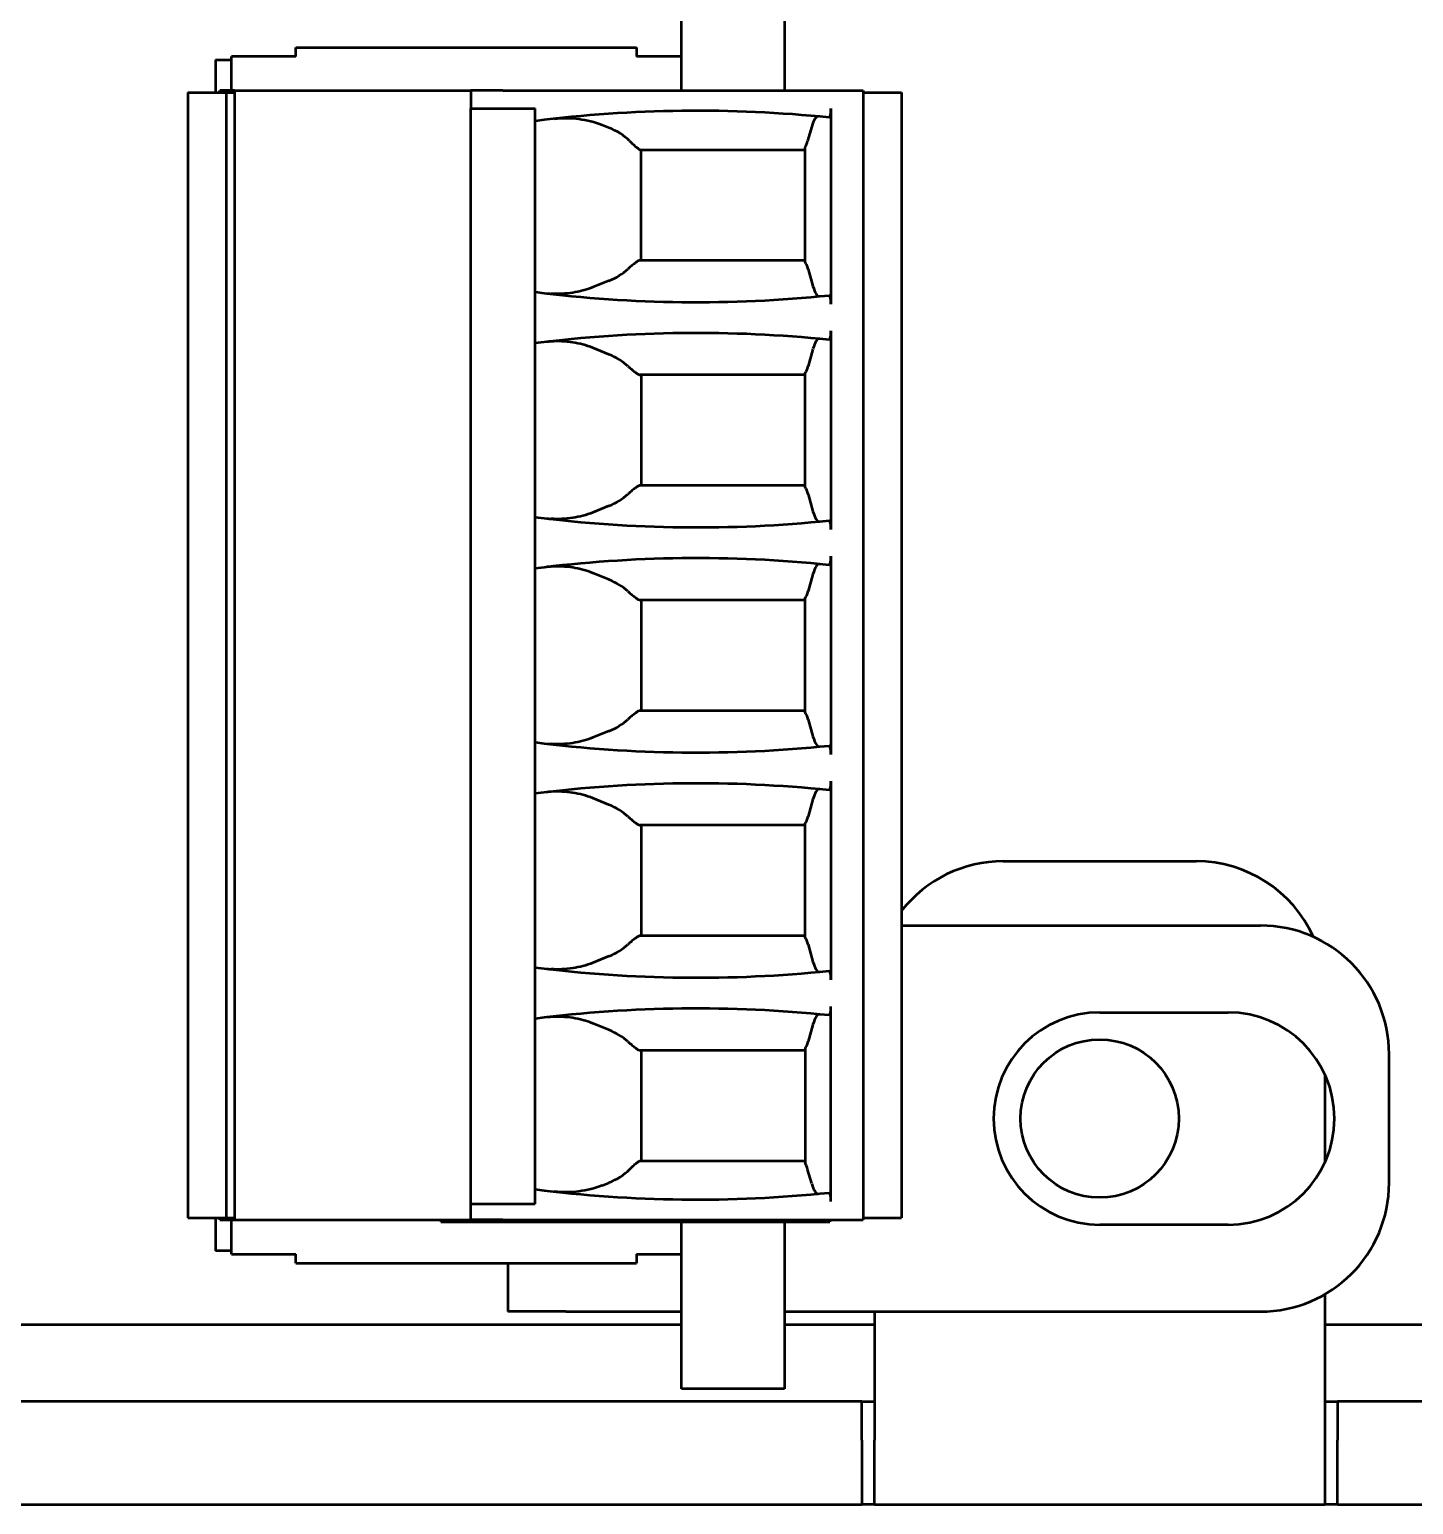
# Model space of a CAD drawing. Header units: millimetres. Extents: x 3100 to 5091, y 868 to 1900.
# Drawn here: x 3442.8 to 3464.32, y 1598.43 to 1621.35 of the extents above; entities that cross this region are included whole.
import ezdxf

# ---------------------------------------------------------------- set-up
doc = ezdxf.new("R2010")
doc.units = ezdxf.units.MM
doc.header["$LTSCALE"] = 1.8
doc.layers.add('외형선(ISO)', color=7, linetype='Continuous', lineweight=50)

msp = doc.modelspace()

# ---------------------------------------------------------------- linework, layer by layer
at = {"layer": '외형선(ISO)'}
for p, q in [((3454.54, 1622.226), (3454.54, 1620.406)), ((3452.94, 1620.937), (3452.94, 1621.716)), ((3446.94, 1621.076), (3452.24, 1621.076)), ((3446.94, 1620.937), (3446.94, 1621.076)), ((3452.24, 1621.076), (3452.24, 1620.937)), ((3445.69, 1620.881), (3445.94, 1620.881)), ((3445.69, 1620.881), (3445.69, 1620.376)), ((3445.94, 1620.406), (3445.94, 1620.935)), ((3446.94, 1620.937), (3446.04, 1620.937)), ((3452.94, 1620.937), (3452.24, 1620.937)), ((3452.94, 1620.406), (3452.94, 1620.937)), ((3445.26, 1620.376), (3445.86, 1620.376)), ((3445.26, 1620.376), (3445.26, 1602.881)), ((3445.986, 1620.406), (3445.76, 1620.406)), ((3445.76, 1620.376), (3445.76, 1620.406)), ((3445.86, 1620.376), (3445.986, 1620.376)), ((3445.86, 1620.376), (3445.86, 1602.881)), ((3445.986, 1620.406), (3445.986, 1620.376)), ((3445.986, 1620.406), (3446.011, 1620.406)), ((3445.986, 1620.376), (3445.986, 1602.881)), ((3446.011, 1620.406), (3446.159, 1620.406)), ((3446.159, 1620.406), (3449.66, 1620.406)), ((3450.16, 1620.406), (3449.66, 1620.406)), ((3449.66, 1620.406), (3449.66, 1620.126)), ((3450.16, 1620.406), (3455.76, 1620.406)), ((3455.76, 1620.406), (3455.76, 1620.376)), ((3455.76, 1620.376), (3456.36, 1620.376)), ((3455.76, 1620.376), (3455.76, 1602.881)), ((3456.36, 1620.376), (3456.36, 1602.881)), ((3449.66, 1620.126), (3450.16, 1620.126)), ((3449.66, 1603.101), (3449.66, 1620.126)), ((3450.16, 1620.126), (3450.36, 1620.126)), ((3450.36, 1620.126), (3450.66, 1620.126)), ((3450.66, 1603.101), (3450.66, 1620.126)), ((3455.26, 1620.124), (3455.26, 1617.084)), ((3451.704, 1619.872), (3451.81, 1619.829)), ((3454.963, 1619.845), (3454.899, 1619.622)), ((3452.3, 1619.486), (3454.86, 1619.486)), ((3452.31, 1617.766), (3452.31, 1619.486)), ((3454.86, 1617.739), (3454.86, 1619.525)), ((3454.86, 1617.766), (3452.294, 1617.766)), ((3454.906, 1617.631), (3454.982, 1617.364)), ((3451.81, 1617.449), (3451.56, 1617.348)), ((3455.26, 1616.669), (3455.26, 1613.584)), ((3451.81, 1616.304), (3451.56, 1616.405)), ((3454.982, 1616.388), (3454.906, 1616.122)), ((3454.86, 1615.986), (3452.294, 1615.986)), ((3452.31, 1615.986), (3452.31, 1614.266)), ((3454.86, 1614.239), (3454.86, 1616.014)), ((3454.86, 1614.266), (3452.294, 1614.266)), ((3451.81, 1613.949), (3451.56, 1613.848)), ((3454.906, 1614.131), (3454.982, 1613.864)), ((3455.26, 1613.169), (3455.26, 1610.084)), ((3451.81, 1612.804), (3451.56, 1612.905)), ((3454.982, 1612.888), (3454.906, 1612.622)), ((3454.86, 1612.486), (3452.294, 1612.486)), ((3452.31, 1612.486), (3452.31, 1610.766)), ((3454.86, 1610.739), (3454.86, 1612.514)), ((3454.86, 1610.766), (3452.294, 1610.766)), ((3454.906, 1610.631), (3454.982, 1610.364)), ((3451.81, 1610.449), (3451.56, 1610.348)), ((3455.26, 1609.669), (3455.26, 1606.584)), ((3451.81, 1609.304), (3451.56, 1609.405)), ((3454.982, 1609.388), (3454.906, 1609.122)), ((3454.86, 1608.986), (3452.294, 1608.986)), ((3452.31, 1608.986), (3452.31, 1607.266)), ((3454.86, 1607.239), (3454.86, 1609.014)), ((3457.94, 1608.426), (3460.94, 1608.426)), ((3454.86, 1607.266), (3452.294, 1607.266)), ((3456.36, 1607.426), (3461.94, 1607.426)), ((3454.906, 1607.131), (3454.982, 1606.864)), ((3451.81, 1606.949), (3451.56, 1606.848)), ((3455.26, 1603.135), (3455.26, 1606.169)), ((3451.81, 1605.804), (3451.56, 1605.905)), ((3454.982, 1605.888), (3454.906, 1605.622)), ((3459.44, 1606.076), (3461.44, 1606.076)), ((3454.86, 1605.486), (3452.294, 1605.486)), ((3452.31, 1605.486), (3452.31, 1603.771)), ((3454.86, 1605.514), (3454.86, 1603.733)), ((3463.94, 1603.426), (3463.94, 1605.426)), ((3462.94, 1605.114), (3462.94, 1603.739)), ((3452.3, 1603.771), (3454.86, 1603.771)), ((3454.962, 1603.414), (3454.899, 1603.636)), ((3451.704, 1603.386), (3451.81, 1603.429)), ((3449.66, 1603.101), (3450.16, 1603.101)), ((3449.66, 1602.851), (3449.66, 1603.101)), ((3450.16, 1603.101), (3450.36, 1603.101)), ((3450.36, 1603.101), (3450.66, 1603.101)), ((3445.26, 1602.881), (3445.86, 1602.881)), ((3445.69, 1602.881), (3445.69, 1602.372)), ((3445.76, 1602.851), (3445.76, 1602.881)), ((3445.76, 1602.851), (3445.986, 1602.851)), ((3445.86, 1602.881), (3445.986, 1602.881)), ((3445.94, 1602.318), (3445.94, 1602.851)), ((3445.986, 1602.881), (3445.986, 1602.851)), ((3445.986, 1602.851), (3446.011, 1602.851)), ((3446.011, 1602.851), (3446.159, 1602.851)), ((3446.159, 1602.851), (3449.66, 1602.851)), ((3449.198, 1602.851), (3449.198, 1602.821)), ((3449.198, 1602.821), (3449.398, 1602.821)), ((3449.398, 1602.821), (3455.043, 1602.821)), ((3450.16, 1602.851), (3449.66, 1602.851)), ((3450.16, 1602.851), (3455.76, 1602.851)), ((3452.94, 1602.316), (3452.94, 1602.821)), ((3454.54, 1602.821), (3454.54, 1600.226)), ((3455.043, 1602.821), (3455.243, 1602.821)), ((3455.243, 1602.851), (3455.243, 1602.821)), ((3455.76, 1602.881), (3456.36, 1602.881)), ((3455.76, 1602.881), (3455.76, 1602.851)), ((3461.44, 1602.776), (3459.44, 1602.776)), ((3445.94, 1602.372), (3445.69, 1602.372)), ((3446.04, 1602.316), (3446.94, 1602.316)), ((3446.94, 1602.176), (3446.94, 1602.316)), ((3452.24, 1602.316), (3452.94, 1602.316)), ((3452.24, 1602.316), (3452.24, 1602.176)), ((3452.94, 1600.226), (3452.94, 1602.316)), ((3446.94, 1602.176), (3452.24, 1602.176)), ((3450.24, 1602.176), (3450.24, 1601.426)), ((3462.94, 1601.694), (3462.94, 1599.426)), ((3451.14, 1601.426), (3450.24, 1601.426)), ((3451.14, 1601.426), (3452.94, 1601.426)), ((3454.54, 1601.426), (3461.94, 1601.426)), ((3455.94, 1601.426), (3455.94, 1599.426)), ((3439.34, 1601.226), (3452.94, 1601.226)), ((3454.54, 1601.226), (3455.94, 1601.226)), ((3462.94, 1601.226), (3465.04, 1601.226)), ((3454.54, 1600.226), (3452.94, 1600.226)), ((3455.74, 1600.026), (3439.54, 1600.026)), ((3455.74, 1599.426), (3455.74, 1600.026)), ((3455.74, 1600.026), (3455.94, 1600.026)), ((3462.94, 1600.026), (3463.14, 1600.026)), ((3463.14, 1600.026), (3463.14, 1599.426)), ((3479.34, 1600.026), (3463.14, 1600.026)), ((3455.74, 1599.426), (3455.74, 1598.426)), ((3455.94, 1598.426), (3455.94, 1599.426)), ((3462.94, 1599.426), (3462.94, 1598.426)), ((3463.14, 1598.426), (3463.14, 1599.426)), ((3439.54, 1598.426), (3455.74, 1598.426)), ((3455.94, 1598.426), (3455.74, 1598.426)), ((3455.94, 1598.426), (3462.94, 1598.426)), ((3463.14, 1598.426), (3462.94, 1598.426)), ((3463.14, 1598.426), (3479.34, 1598.426))]:
    msp.add_line(p, q, dxfattribs=at)
msp.add_circle((3459.44, 1604.426), 1.23, dxfattribs=at)
for centre, radius, start, end in [((3453.18, 1600.091), 20, 84.1111, 97.2385), ((3453.18, 1637.116), 20, 262.7615, 275.8889), ((3453.18, 1596.636), 20, 84.1111, 97.2385), ((3453.18, 1633.616), 20, 262.7615, 275.8889), ((3453.18, 1593.136), 20, 84.1111, 97.2385), ((3453.18, 1630.116), 20, 262.7615, 275.8889), ((3453.18, 1589.636), 20, 84.1111, 97.2385), ((3457.94, 1606.426), 2, 90, 142.1855), ((3460.94, 1606.426), 2, 24.2952, 90), ((3461.94, 1605.426), 2, 0, 90), ((3453.18, 1626.616), 20, 262.7615, 275.8889), ((3453.18, 1586.136), 20, 84.1111, 97.2385), ((3459.44, 1604.426), 1.65, 90, 270), ((3461.44, 1604.426), 1.65, 270, 90), ((3461.94, 1603.426), 2, 270, 0), ((3453.174, 1623.167), 20, 262.7785, 275.9059)]:
    msp.add_arc(centre, radius, start, end, dxfattribs=at)
for centre, major_axis, ratio, start_param, end_param in [((3446.04, 1620.935), (-0.1, 0), 0.017455, 4.712389, 6.283185), ((3455.232, 1620.127), (-0.001, 0.141), 0.19886, 3.120222, 4.690683), ((3455.063, 1619.1), (0.001, -0.903), 0.195741, 3.122842, 3.740428), ((3451.31, 1619.222), (-1, 0), 0.700208, 3.749387, 4.18879), ((3454.813, 1620.236), (0, 0.75), 0.2, 3.462364, 3.752458), ((3451.31, 1618.055), (-1, 0), 0.700208, 2.094395, 2.489853), ((3454.82, 1617.016), (0, 0.75), 0.2, 5.67232, 6.011922), ((3455.082, 1618.11), (0.001, 0.903), 0.195704, 2.542826, 3.16053), ((3455.232, 1617.081), (0.001, 0.141), 0.19886, 4.734095, 6.304556), ((3455.232, 1616.672), (-0.001, 0.141), 0.19886, 3.120222, 4.690683), ((3455.082, 1615.643), (-0.001, 0.903), 0.195704, 6.264248, 6.881951), ((3451.31, 1615.697), (-1, 0), 0.700208, 3.793333, 4.18879), ((3454.82, 1616.736), (0, 0.75), 0.2, 3.412856, 3.752458), ((3454.82, 1613.516), (0, 0.75), 0.2, 5.67232, 6.011922), ((3451.31, 1614.555), (-1, 0), 0.700208, 2.094395, 2.489853), ((3455.082, 1614.61), (0.001, 0.903), 0.195704, 2.542826, 3.16053), ((3455.232, 1613.581), (0.001, 0.141), 0.19886, 4.734095, 6.304556), ((3455.082, 1612.143), (-0.001, 0.903), 0.195704, 6.264248, 6.881951), ((3455.232, 1613.172), (-0.001, 0.141), 0.19886, 3.120222, 4.690683), ((3451.31, 1612.197), (-1, 0), 0.700208, 3.793333, 4.18879), ((3454.82, 1613.236), (0, 0.75), 0.2, 3.412856, 3.752458), ((3454.82, 1610.016), (0, 0.75), 0.2, 5.67232, 6.011922), ((3451.31, 1611.055), (-1, 0), 0.700208, 2.094395, 2.489853), ((3455.082, 1611.11), (0.001, 0.903), 0.195704, 2.542826, 3.16053), ((3455.232, 1610.081), (0.001, 0.141), 0.19886, 4.734095, 6.304556), ((3455.232, 1609.672), (-0.001, 0.141), 0.19886, 3.120222, 4.690683), ((3455.082, 1608.643), (-0.001, 0.903), 0.195704, 6.264248, 6.881951), ((3451.31, 1608.697), (-1, 0), 0.700208, 3.793333, 4.18879), ((3454.82, 1609.736), (0, 0.75), 0.2, 3.412856, 3.752458), ((3451.31, 1607.555), (-1, 0), 0.700208, 2.094395, 2.489853), ((3454.82, 1606.516), (0, 0.75), 0.2, 5.67232, 6.011922), ((3455.082, 1607.61), (0.001, 0.903), 0.195704, 2.542826, 3.16053), ((3455.232, 1606.581), (0.001, 0.141), 0.19886, 4.734095, 6.304556), ((3455.232, 1606.172), (-0.001, 0.141), 0.19886, 3.120222, 4.690683), ((3455.082, 1605.143), (-0.001, 0.903), 0.195704, 6.264248, 6.881951), ((3451.31, 1605.197), (-1, 0), 0.700208, 3.793333, 4.18879), ((3454.82, 1606.236), (0, 0.75), 0.2, 3.412856, 3.752458), ((3451.31, 1604.036), (-1, 0), 0.700208, 2.094395, 2.533798), ((3454.813, 1603.021), (0, -0.75), 0.2, 2.530727, 2.820821), ((3455.063, 1604.159), (0.001, 0.903), 0.19573, 2.542777, 3.160397), ((3455.232, 1603.132), (0.001, 0.141), 0.198853, 4.734156, 6.304617), ((3446.04, 1602.318), (-0.1, 0), 0.017455, 0, 1.570796)]:
    msp.add_ellipse(centre, major_axis=major_axis, ratio=ratio, start_param=start_param, end_param=end_param, dxfattribs=at)
for points, knots in [([(3450.96, 1619.968), (3451.088, 1619.982), (3451.217, 1619.981), (3451.466, 1619.949), (3451.588, 1619.918), (3451.704, 1619.872)], [0, 0, 0, 0, 0.04427376, 0.04427376, 0.08691451, 0.08691451, 0.08691451, 0.08691451]), ([(3452.131, 1619.622), (3452.141, 1619.612), (3452.151, 1619.602), (3452.161, 1619.593), (3452.17, 1619.583), (3452.18, 1619.575), (3452.189, 1619.566), (3452.197, 1619.558), (3452.206, 1619.55), (3452.214, 1619.543), (3452.222, 1619.536), (3452.23, 1619.53), (3452.238, 1619.524), (3452.245, 1619.518), (3452.252, 1619.512), (3452.258, 1619.508), (3452.264, 1619.503), (3452.27, 1619.499), (3452.276, 1619.496), (3452.281, 1619.493), (3452.286, 1619.49), (3452.29, 1619.489), (3452.294, 1619.487), (3452.297, 1619.486), (3452.3, 1619.486)], [0, 0, 0, 0, 0.0615737, 0.0615737, 0.0615737, 0.1229798, 0.1229798, 0.1229798, 0.1841543, 0.1841543, 0.1841543, 0.2455495, 0.2455495, 0.2455495, 0.307186, 0.307186, 0.307186, 0.3687681, 0.3687681, 0.3687681, 0.4300725, 0.4300725, 0.4300725, 0.4913558, 0.4913558, 0.4913558, 0.4913558]), ([(3452.294, 1617.766), (3452.293, 1617.766), (3452.291, 1617.766), (3452.288, 1617.766), (3452.286, 1617.765), (3452.284, 1617.765), (3452.281, 1617.764), (3452.277, 1617.762), (3452.271, 1617.76), (3452.265, 1617.757), (3452.259, 1617.753), (3452.252, 1617.75), (3452.245, 1617.745), (3452.238, 1617.74), (3452.23, 1617.735), (3452.222, 1617.729), (3452.214, 1617.723), (3452.205, 1617.716), (3452.196, 1617.709), (3452.187, 1617.702), (3452.177, 1617.694), (3452.168, 1617.686), (3452.158, 1617.678), (3452.148, 1617.669), (3452.137, 1617.66), (3452.127, 1617.651), (3452.116, 1617.641), (3452.105, 1617.631)], [0, 0, 0, 0, 0.0313166, 0.0313166, 0.0313166, 0.0625856, 0.0625856, 0.0625856, 0.1248188, 0.1248188, 0.1248188, 0.1870615, 0.1870615, 0.1870615, 0.2495426, 0.2495426, 0.2495426, 0.3120601, 0.3120601, 0.3120601, 0.3743357, 0.3743357, 0.3743357, 0.436471, 0.436471, 0.436471, 0.4988099, 0.4988099, 0.4988099, 0.4988099]), ([(3450.837, 1617.254), (3450.843, 1617.253), (3450.848, 1617.253), (3450.854, 1617.252), (3450.86, 1617.252), (3450.866, 1617.251), (3450.872, 1617.251), (3450.878, 1617.25), (3450.885, 1617.25), (3450.891, 1617.249), (3450.897, 1617.249), (3450.904, 1617.248), (3450.91, 1617.248)], [0, 0, 0, 0, 0.02242413, 0.02242413, 0.02242413, 0.04487167, 0.04487167, 0.04487167, 0.06731962, 0.06731962, 0.06731962, 0.08974426, 0.08974426, 0.08974426, 0.08974426]), ([(3451.56, 1617.348), (3451.459, 1617.307), (3451.353, 1617.279), (3451.135, 1617.245), (3451.022, 1617.241), (3450.91, 1617.248)], [0, 0, 0, 0, 0.0371819, 0.0371819, 0.07588669, 0.07588669, 0.07588669, 0.07588669]), ([(3450.91, 1616.505), (3450.904, 1616.505), (3450.897, 1616.504), (3450.891, 1616.504), (3450.885, 1616.503), (3450.878, 1616.503), (3450.872, 1616.502), (3450.866, 1616.502), (3450.86, 1616.501), (3450.854, 1616.501), (3450.848, 1616.5), (3450.843, 1616.499), (3450.837, 1616.499)], [0, 0, 0, 0, 0.02242464, 0.02242464, 0.02242464, 0.04487259, 0.04487259, 0.04487259, 0.06732013, 0.06732013, 0.06732013, 0.08974426, 0.08974426, 0.08974426, 0.08974426]), ([(3451.56, 1616.405), (3451.459, 1616.446), (3451.353, 1616.474), (3451.135, 1616.507), (3451.022, 1616.512), (3450.91, 1616.505)], [-0.07609029, -0.07609029, -0.07609029, -0.07609029, -0.03880913, -0.03880913, -0.000001, -0.000001, -0.000001, -0.000001]), ([(3452.105, 1616.122), (3452.116, 1616.112), (3452.127, 1616.102), (3452.137, 1616.093), (3452.148, 1616.084), (3452.158, 1616.075), (3452.168, 1616.067), (3452.177, 1616.059), (3452.187, 1616.051), (3452.196, 1616.044), (3452.205, 1616.037), (3452.214, 1616.03), (3452.222, 1616.024), (3452.23, 1616.018), (3452.238, 1616.013), (3452.245, 1616.008), (3452.252, 1616.003), (3452.259, 1615.999), (3452.265, 1615.996), (3452.271, 1615.993), (3452.277, 1615.991), (3452.281, 1615.989), (3452.284, 1615.988), (3452.286, 1615.987), (3452.288, 1615.987), (3452.291, 1615.987), (3452.293, 1615.986), (3452.294, 1615.986)], [0, 0, 0, 0, 0.0622899, 0.0622899, 0.0622899, 0.1243818, 0.1243818, 0.1243818, 0.1867449, 0.1867449, 0.1867449, 0.2493147, 0.2493147, 0.2493147, 0.3118193, 0.3118193, 0.3118193, 0.374065, 0.374065, 0.374065, 0.436259, 0.436259, 0.436259, 0.4675089, 0.4675089, 0.4675089, 0.4988099, 0.4988099, 0.4988099, 0.4988099]), ([(3452.294, 1614.266), (3452.293, 1614.266), (3452.291, 1614.266), (3452.288, 1614.266), (3452.286, 1614.265), (3452.284, 1614.265), (3452.281, 1614.264), (3452.277, 1614.262), (3452.271, 1614.26), (3452.265, 1614.257), (3452.259, 1614.253), (3452.252, 1614.25), (3452.245, 1614.245), (3452.238, 1614.24), (3452.23, 1614.235), (3452.222, 1614.229), (3452.214, 1614.223), (3452.205, 1614.216), (3452.196, 1614.209), (3452.187, 1614.202), (3452.177, 1614.194), (3452.168, 1614.186), (3452.158, 1614.178), (3452.148, 1614.169), (3452.137, 1614.16), (3452.127, 1614.151), (3452.116, 1614.141), (3452.105, 1614.131)], [0, 0, 0, 0, 0.0313166, 0.0313166, 0.0313166, 0.0625856, 0.0625856, 0.0625856, 0.1248188, 0.1248188, 0.1248188, 0.1870615, 0.1870615, 0.1870615, 0.2495426, 0.2495426, 0.2495426, 0.3120601, 0.3120601, 0.3120601, 0.3743357, 0.3743357, 0.3743357, 0.436471, 0.436471, 0.436471, 0.4988099, 0.4988099, 0.4988099, 0.4988099]), ([(3450.837, 1613.754), (3450.843, 1613.753), (3450.848, 1613.753), (3450.854, 1613.752), (3450.86, 1613.752), (3450.866, 1613.751), (3450.872, 1613.751), (3450.878, 1613.75), (3450.885, 1613.75), (3450.891, 1613.749), (3450.897, 1613.749), (3450.904, 1613.748), (3450.91, 1613.748)], [0, 0, 0, 0, 0.02242413, 0.02242413, 0.02242413, 0.04487167, 0.04487167, 0.04487167, 0.06731962, 0.06731962, 0.06731962, 0.08974426, 0.08974426, 0.08974426, 0.08974426]), ([(3451.56, 1613.848), (3451.459, 1613.807), (3451.353, 1613.779), (3451.135, 1613.745), (3451.022, 1613.741), (3450.91, 1613.748)], [0, 0, 0, 0, 0.0371819, 0.0371819, 0.07588669, 0.07588669, 0.07588669, 0.07588669]), ([(3450.91, 1613.005), (3450.904, 1613.005), (3450.897, 1613.004), (3450.891, 1613.004), (3450.885, 1613.003), (3450.878, 1613.003), (3450.872, 1613.002), (3450.866, 1613.002), (3450.86, 1613.001), (3450.854, 1613.001), (3450.848, 1613), (3450.843, 1612.999), (3450.837, 1612.999)], [0, 0, 0, 0, 0.02242464, 0.02242464, 0.02242464, 0.04487259, 0.04487259, 0.04487259, 0.06732013, 0.06732013, 0.06732013, 0.08974426, 0.08974426, 0.08974426, 0.08974426]), ([(3451.56, 1612.905), (3451.459, 1612.946), (3451.353, 1612.974), (3451.135, 1613.007), (3451.022, 1613.012), (3450.91, 1613.005)], [-0.07609029, -0.07609029, -0.07609029, -0.07609029, -0.03880913, -0.03880913, -0.000001, -0.000001, -0.000001, -0.000001]), ([(3452.105, 1612.622), (3452.116, 1612.612), (3452.127, 1612.602), (3452.137, 1612.593), (3452.148, 1612.584), (3452.158, 1612.575), (3452.168, 1612.567), (3452.177, 1612.559), (3452.187, 1612.551), (3452.196, 1612.544), (3452.205, 1612.537), (3452.214, 1612.53), (3452.222, 1612.524), (3452.23, 1612.518), (3452.238, 1612.513), (3452.245, 1612.508), (3452.252, 1612.503), (3452.259, 1612.499), (3452.265, 1612.496), (3452.271, 1612.493), (3452.277, 1612.491), (3452.281, 1612.489), (3452.284, 1612.488), (3452.286, 1612.487), (3452.288, 1612.487), (3452.291, 1612.487), (3452.293, 1612.486), (3452.294, 1612.486)], [0, 0, 0, 0, 0.0622899, 0.0622899, 0.0622899, 0.1243818, 0.1243818, 0.1243818, 0.1867449, 0.1867449, 0.1867449, 0.2493147, 0.2493147, 0.2493147, 0.3118193, 0.3118193, 0.3118193, 0.374065, 0.374065, 0.374065, 0.436259, 0.436259, 0.436259, 0.4675089, 0.4675089, 0.4675089, 0.4988099, 0.4988099, 0.4988099, 0.4988099]), ([(3452.294, 1610.766), (3452.293, 1610.766), (3452.291, 1610.766), (3452.288, 1610.766), (3452.286, 1610.765), (3452.284, 1610.765), (3452.281, 1610.764), (3452.277, 1610.762), (3452.271, 1610.76), (3452.265, 1610.757), (3452.259, 1610.753), (3452.252, 1610.75), (3452.245, 1610.745), (3452.238, 1610.74), (3452.23, 1610.735), (3452.222, 1610.729), (3452.214, 1610.723), (3452.205, 1610.716), (3452.196, 1610.709), (3452.187, 1610.702), (3452.177, 1610.694), (3452.168, 1610.686), (3452.158, 1610.678), (3452.148, 1610.669), (3452.137, 1610.66), (3452.127, 1610.651), (3452.116, 1610.641), (3452.105, 1610.631)], [0, 0, 0, 0, 0.0313166, 0.0313166, 0.0313166, 0.0625856, 0.0625856, 0.0625856, 0.1248188, 0.1248188, 0.1248188, 0.1870615, 0.1870615, 0.1870615, 0.2495426, 0.2495426, 0.2495426, 0.3120601, 0.3120601, 0.3120601, 0.3743357, 0.3743357, 0.3743357, 0.436471, 0.436471, 0.436471, 0.4988099, 0.4988099, 0.4988099, 0.4988099]), ([(3450.837, 1610.254), (3450.843, 1610.253), (3450.848, 1610.253), (3450.854, 1610.252), (3450.86, 1610.252), (3450.866, 1610.251), (3450.872, 1610.251), (3450.878, 1610.25), (3450.885, 1610.25), (3450.891, 1610.249), (3450.897, 1610.249), (3450.904, 1610.248), (3450.91, 1610.248)], [0, 0, 0, 0, 0.02242413, 0.02242413, 0.02242413, 0.04487167, 0.04487167, 0.04487167, 0.06731962, 0.06731962, 0.06731962, 0.08974426, 0.08974426, 0.08974426, 0.08974426]), ([(3451.56, 1610.348), (3451.459, 1610.307), (3451.353, 1610.279), (3451.135, 1610.245), (3451.022, 1610.241), (3450.91, 1610.248)], [0, 0, 0, 0, 0.0371819, 0.0371819, 0.07588669, 0.07588669, 0.07588669, 0.07588669]), ([(3450.91, 1609.505), (3450.904, 1609.505), (3450.897, 1609.504), (3450.891, 1609.504), (3450.885, 1609.503), (3450.878, 1609.503), (3450.872, 1609.502), (3450.866, 1609.502), (3450.86, 1609.501), (3450.854, 1609.501), (3450.848, 1609.5), (3450.843, 1609.499), (3450.837, 1609.499)], [0, 0, 0, 0, 0.02242464, 0.02242464, 0.02242464, 0.04487259, 0.04487259, 0.04487259, 0.06732013, 0.06732013, 0.06732013, 0.08974426, 0.08974426, 0.08974426, 0.08974426]), ([(3451.56, 1609.405), (3451.459, 1609.446), (3451.353, 1609.474), (3451.135, 1609.507), (3451.022, 1609.512), (3450.91, 1609.505)], [-0.07609029, -0.07609029, -0.07609029, -0.07609029, -0.03880913, -0.03880913, -0.000001, -0.000001, -0.000001, -0.000001]), ([(3452.105, 1609.122), (3452.116, 1609.112), (3452.127, 1609.102), (3452.137, 1609.093), (3452.148, 1609.084), (3452.158, 1609.075), (3452.168, 1609.067), (3452.177, 1609.059), (3452.187, 1609.051), (3452.196, 1609.044), (3452.205, 1609.037), (3452.214, 1609.03), (3452.222, 1609.024), (3452.23, 1609.018), (3452.238, 1609.013), (3452.245, 1609.008), (3452.252, 1609.003), (3452.259, 1608.999), (3452.265, 1608.996), (3452.271, 1608.993), (3452.277, 1608.991), (3452.281, 1608.989), (3452.284, 1608.988), (3452.286, 1608.987), (3452.288, 1608.987), (3452.291, 1608.987), (3452.293, 1608.986), (3452.294, 1608.986)], [0, 0, 0, 0, 0.0622899, 0.0622899, 0.0622899, 0.1243818, 0.1243818, 0.1243818, 0.1867449, 0.1867449, 0.1867449, 0.2493147, 0.2493147, 0.2493147, 0.3118193, 0.3118193, 0.3118193, 0.374065, 0.374065, 0.374065, 0.436259, 0.436259, 0.436259, 0.4675089, 0.4675089, 0.4675089, 0.4988099, 0.4988099, 0.4988099, 0.4988099]), ([(3452.294, 1607.266), (3452.293, 1607.266), (3452.291, 1607.266), (3452.288, 1607.266), (3452.286, 1607.265), (3452.284, 1607.265), (3452.281, 1607.264), (3452.277, 1607.262), (3452.271, 1607.26), (3452.265, 1607.257), (3452.259, 1607.253), (3452.252, 1607.25), (3452.245, 1607.245), (3452.238, 1607.24), (3452.23, 1607.235), (3452.222, 1607.229), (3452.214, 1607.223), (3452.205, 1607.216), (3452.196, 1607.209), (3452.187, 1607.202), (3452.177, 1607.194), (3452.168, 1607.186), (3452.158, 1607.178), (3452.148, 1607.169), (3452.137, 1607.16), (3452.127, 1607.151), (3452.116, 1607.141), (3452.105, 1607.131)], [0, 0, 0, 0, 0.0313166, 0.0313166, 0.0313166, 0.0625856, 0.0625856, 0.0625856, 0.1248188, 0.1248188, 0.1248188, 0.1870615, 0.1870615, 0.1870615, 0.2495426, 0.2495426, 0.2495426, 0.3120601, 0.3120601, 0.3120601, 0.3743357, 0.3743357, 0.3743357, 0.436471, 0.436471, 0.436471, 0.4988099, 0.4988099, 0.4988099, 0.4988099]), ([(3451.56, 1606.848), (3451.459, 1606.807), (3451.353, 1606.779), (3451.135, 1606.745), (3451.022, 1606.741), (3450.91, 1606.748)], [0, 0, 0, 0, 0.0371819, 0.0371819, 0.07588669, 0.07588669, 0.07588669, 0.07588669]), ([(3450.837, 1606.754), (3450.843, 1606.753), (3450.848, 1606.753), (3450.854, 1606.752), (3450.86, 1606.752), (3450.866, 1606.751), (3450.872, 1606.751), (3450.878, 1606.75), (3450.885, 1606.75), (3450.891, 1606.749), (3450.897, 1606.749), (3450.904, 1606.748), (3450.91, 1606.748)], [0, 0, 0, 0, 0.02242413, 0.02242413, 0.02242413, 0.04487167, 0.04487167, 0.04487167, 0.06731962, 0.06731962, 0.06731962, 0.08974426, 0.08974426, 0.08974426, 0.08974426]), ([(3450.91, 1606.005), (3450.904, 1606.005), (3450.897, 1606.004), (3450.891, 1606.004), (3450.885, 1606.003), (3450.878, 1606.003), (3450.872, 1606.002), (3450.866, 1606.002), (3450.86, 1606.001), (3450.854, 1606.001), (3450.848, 1606), (3450.843, 1605.999), (3450.837, 1605.999)], [0, 0, 0, 0, 0.02242464, 0.02242464, 0.02242464, 0.04487259, 0.04487259, 0.04487259, 0.06732013, 0.06732013, 0.06732013, 0.08974426, 0.08974426, 0.08974426, 0.08974426]), ([(3451.56, 1605.905), (3451.459, 1605.946), (3451.353, 1605.974), (3451.135, 1606.007), (3451.022, 1606.012), (3450.91, 1606.005)], [0, 0, 0, 0, 0.0371819, 0.0371819, 0.07588669, 0.07588669, 0.07588669, 0.07588669]), ([(3452.105, 1605.622), (3452.116, 1605.612), (3452.127, 1605.602), (3452.137, 1605.593), (3452.148, 1605.584), (3452.158, 1605.575), (3452.168, 1605.567), (3452.177, 1605.559), (3452.187, 1605.551), (3452.196, 1605.544), (3452.205, 1605.537), (3452.214, 1605.53), (3452.222, 1605.524), (3452.23, 1605.518), (3452.238, 1605.513), (3452.245, 1605.508), (3452.252, 1605.503), (3452.259, 1605.499), (3452.265, 1605.496), (3452.271, 1605.493), (3452.277, 1605.491), (3452.281, 1605.489), (3452.284, 1605.488), (3452.286, 1605.487), (3452.288, 1605.487), (3452.291, 1605.487), (3452.293, 1605.486), (3452.294, 1605.486)], [0, 0, 0, 0, 0.0622899, 0.0622899, 0.0622899, 0.1243818, 0.1243818, 0.1243818, 0.1867449, 0.1867449, 0.1867449, 0.2493147, 0.2493147, 0.2493147, 0.3118193, 0.3118193, 0.3118193, 0.374065, 0.374065, 0.374065, 0.436259, 0.436259, 0.436259, 0.4675089, 0.4675089, 0.4675089, 0.4988099, 0.4988099, 0.4988099, 0.4988099]), ([(3452.131, 1603.636), (3452.141, 1603.646), (3452.151, 1603.656), (3452.161, 1603.665), (3452.17, 1603.674), (3452.179, 1603.683), (3452.188, 1603.691), (3452.197, 1603.7), (3452.206, 1603.707), (3452.214, 1603.715), (3452.222, 1603.722), (3452.23, 1603.728), (3452.238, 1603.734), (3452.245, 1603.74), (3452.252, 1603.745), (3452.258, 1603.75), (3452.264, 1603.755), (3452.27, 1603.759), (3452.275, 1603.762), (3452.281, 1603.765), (3452.286, 1603.767), (3452.29, 1603.769), (3452.294, 1603.771), (3452.297, 1603.771), (3452.3, 1603.771)], [0, 0, 0, 0, 0.0612548, 0.0612548, 0.0612548, 0.1227852, 0.1227852, 0.1227852, 0.184342, 0.184342, 0.184342, 0.2457329, 0.2457329, 0.2457329, 0.3068652, 0.3068652, 0.3068652, 0.3682379, 0.3682379, 0.3682379, 0.429842, 0.429842, 0.429842, 0.4913558, 0.4913558, 0.4913558, 0.4913558]), ([(3451.704, 1603.386), (3451.589, 1603.34), (3451.466, 1603.309), (3451.217, 1603.277), (3451.088, 1603.276), (3450.96, 1603.29)], [0, 0, 0, 0, 0.04251897, 0.04251897, 0.08666371, 0.08666371, 0.08666371, 0.08666371])]:
    msp.add_open_spline(points, degree=3, knots=knots, dxfattribs=at)

doc.saveas('drawing.dxf')
